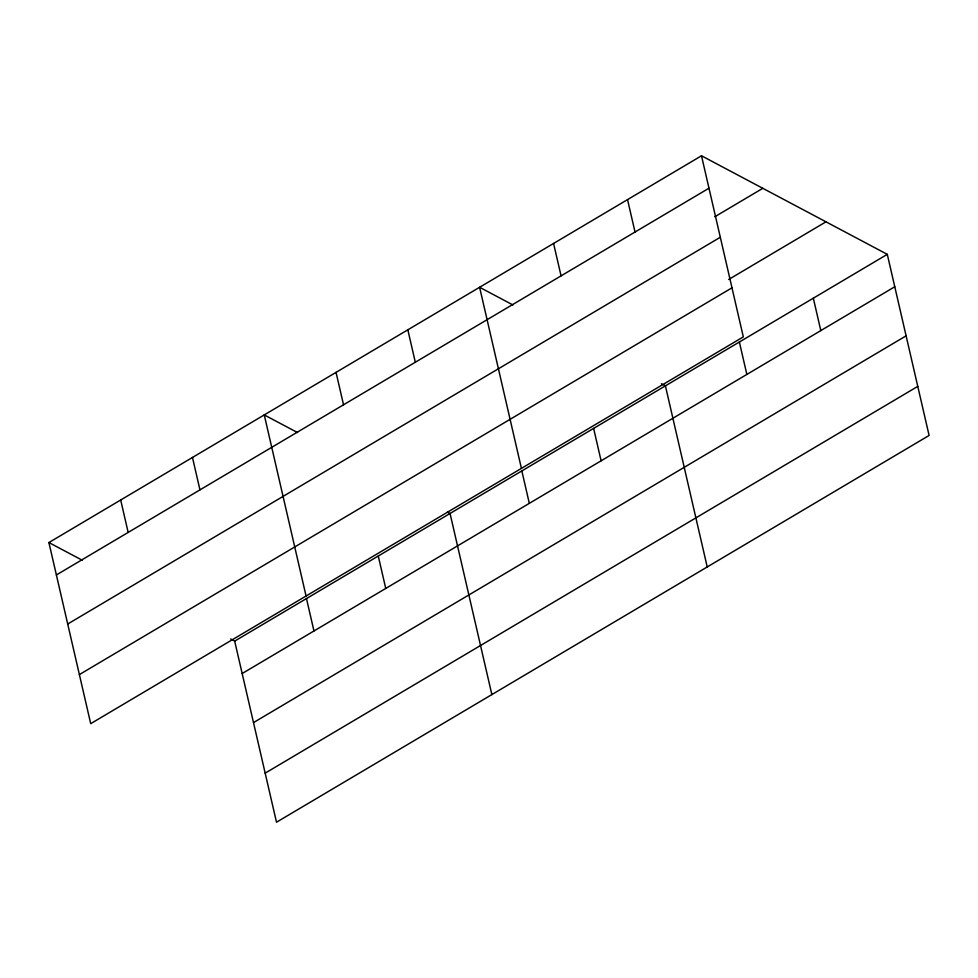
<?xml version="1.0" encoding="UTF-8"?>
<svg xmlns="http://www.w3.org/2000/svg" width="978" height="978" viewBox="0 0 978 978"><rect width="100%" height="100%" fill="white"/><g stroke="black" fill="none" stroke-linecap="round" stroke-linejoin="round"><path stroke-width="1.47" d="M701.495 155.783L743.317 336.884L90.709 723.647L48.9 542.545L701.495 155.783L887.29 254.353L929.1 435.454L276.505 822.217L234.683 641.116L230.686 638.989M56.382 574.966L708.989 188.204M714.796 216.761L762.816 188.314M67.714 624.025L720.309 237.263M728.659 279.5L825.982 221.823M79.377 674.588L731.984 287.825M234.683 641.116L887.29 254.353M242.177 673.524L894.772 286.762M253.498 722.595L906.105 335.833M265.172 773.146L917.767 386.383M512.937 304.965L479.611 287.287L521.421 468.389M661.409 383.731L665.407 385.845L707.216 566.947M297.581 432.594L264.256 414.916L306.065 596.018M447.386 512.069L450.051 513.487L491.861 694.588M48.9 542.545L82.225 560.223M813.329 298.18L820.811 330.601M739.368 342.019L746.85 374.427M627.534 199.622L635.028 232.03M553.572 243.449L561.066 275.869M593.622 428.388L601.103 460.809M521.836 470.931L529.318 503.352M407.826 329.83L415.308 362.239M336.041 372.373L343.522 404.782M378.266 556.03L385.748 588.438M306.481 598.573L313.962 630.981M192.47 457.459L199.952 489.868M120.685 500.002L128.167 532.411"/></g></svg>
